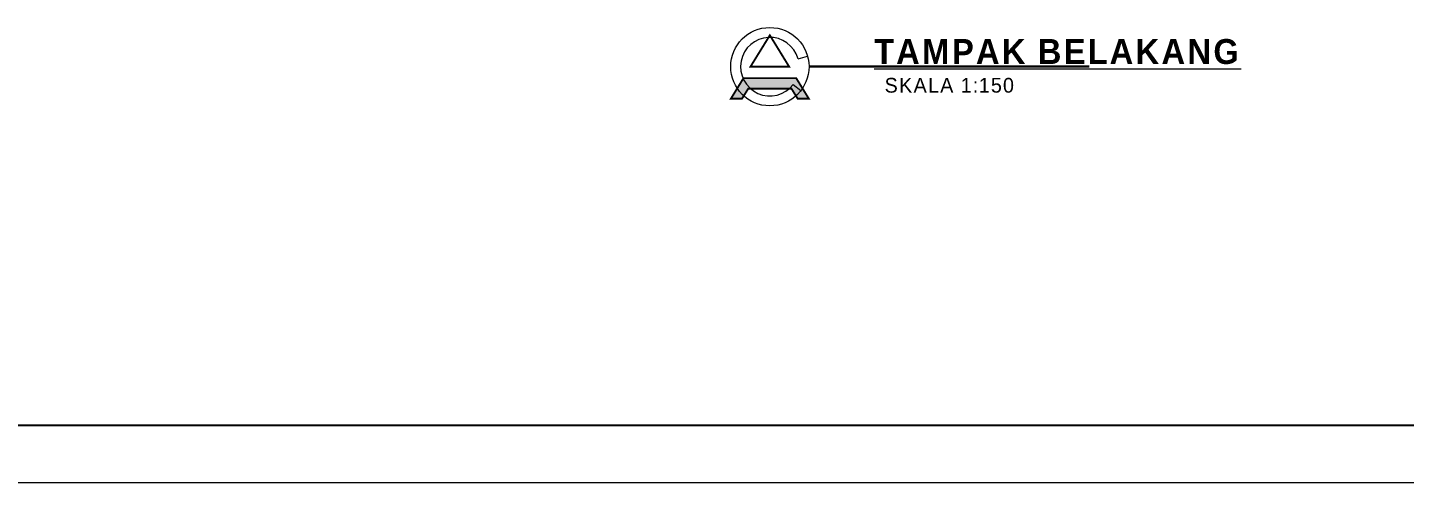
# Model space of a CAD drawing. Header units: millimetres. Extents: x -667 to -468, y -723 to -475.
# Drawn here: x -538.1 to -523.09, y -501.85 to -496.89 of the extents above; entities that cross this region are included whole.
import ezdxf

# ---------------------------------------------------------------- set-up
doc = ezdxf.new("R2010")
doc.units = ezdxf.units.MM
doc.layers.get('0').update_dxf_attribs({"lineweight": 9})
doc.layers.get('Defpoints').update_dxf_attribs({"lineweight": 0})
doc.layers.add('KOP', color=1, linetype='Continuous')
doc.layers.add('NOTASI', color=250, linetype='Continuous', lineweight=5)
doc.layers.add('TEXT1', color=5, linetype='Continuous', lineweight=5)
doc.styles.get("Standard").update_dxf_attribs({"font": 'arial.ttf'})

# ---------------------------------------------------------------- blocks, each defined once
blk = doc.blocks.new('EW2433')
at = {"layer": 'Defpoints'}
blk.add_line((482.7963, -209.9267), (502.9615, -209.9267), dxfattribs=at)
at = {"layer": 'KOP', "color": 11, "ltscale": 0.1}
for p, q in [((500.4465, -209.5956), (483.0215, -209.5956)), ((483.0239, -209.5931), (500.4441, -209.5931))]:
    blk.add_line(p, q, dxfattribs=at)

msp = doc.modelspace()

# ---------------------------------------------------------------- hatches: boundary and pattern name
msp.add_hatch(color=256).paths.add_polyline_path([(-529.772, -497.558), (-529.703, -497.669), (-529.582, -497.669), (-529.72, -497.444), (-530.294, -497.444), (-530.432, -497.669), (-530.311, -497.669), (-530.242, -497.558)])

# ---------------------------------------------------------------- linework, layer by layer
for p, q in [((-529.7, -497.233), (-529.596, -497.203)), ((-529.754, -497.513), (-529.668, -497.579))]:
    msp.add_line(p, q)
msp.add_circle((-530.007, -497.319), 0.427)
msp.add_arc((-530.007, -497.319), 0.319, 15.8129, 322.6169)
at = {"layer": 'NOTASI', "lineweight": 30, "ltscale": 0.6}
msp.add_line((-529.58, -497.319), (-526.527, -497.319), dxfattribs=at)
at = {"layer": 'TEXT1', "color": 3, "const_width": 0.0207}
for points in [[(-529.797, -497.319), (-530.007, -496.977), (-530.218, -497.319)], [(-529.772, -497.558), (-529.703, -497.669), (-529.582, -497.669), (-529.72, -497.444), (-530.294, -497.444), (-530.432, -497.669), (-530.311, -497.669), (-530.242, -497.558)]]:
    msp.add_lwpolyline(points, close=True, dxfattribs=at)

# ---------------------------------------------------------------- block references
at = {"xscale": 1.875, "yscale": 1.875, "zscale": 1.875}
msp.add_blockref('EW2433', (-1458.619, -108.239), dxfattribs=at)

# ---------------------------------------------------------------- texts
at = {"attachment_point": 5}
for s, insert, char_height, width in [('{\\f@Dotum|b1|i0|c0|p34;\\T1.1;\\LTAMPAK BELAKANG}', (-526.87, -497.156), 0.27198, 5.19769), ('{\\fAvantGarde Md BT|b0|i0|c0|p34;\\T1.1;SKALA 1:150}', (-528.046, -497.523), 0.16093, 2.66492)]:
    msp.add_mtext(s, dxfattribs=dict(at, insert=insert, char_height=char_height, width=width))

doc.saveas('drawing.dxf')
